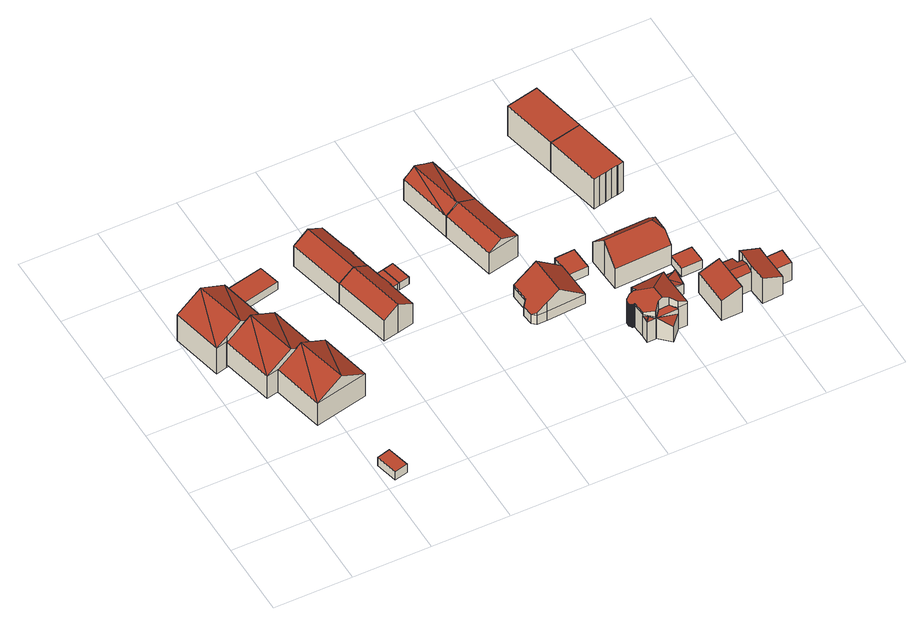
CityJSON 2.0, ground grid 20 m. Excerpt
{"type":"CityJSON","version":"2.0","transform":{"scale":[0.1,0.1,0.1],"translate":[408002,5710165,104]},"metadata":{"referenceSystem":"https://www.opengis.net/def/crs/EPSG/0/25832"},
"CityObjects":{
"building1":{"type":"Building","attributes":{"Gemeindeschluessel":"05978036","Geometrietyp2DReferenz":"3000","function":"31001_2460","roofType":"1000","measuredHeight":2.57},"geometry":[{"type":"MultiSurface","lod":"2","boundaries":[[[0,1,2,3]],[[1,4,5,2]],[[4,6,7,5]],[[6,8,9,7]],[[8,0,3,9]],[[8,6,4,1,0]],[[3,2,5,7,9]]],"semantics":{"surfaces":[{"type":"WallSurface"},{"type":"RoofSurface"},{"type":"GroundSurface"}],"values":[0,0,0,0,0,1,2]}}]},
"building2":{"type":"Building","attributes":{"Gemeindeschluessel":"05978036","Geometrietyp2DReferenz":"3000","function":"31001_1000","roofType":"3100","measuredHeight":12.19},"geometry":[{"type":"MultiSurface","lod":"2","boundaries":[[[10,11,12,13]],[[11,14,15,12]],[[14,16,17,15]],[[16,18,19,17]],[[18,10,13,19]],[[18,20,21,22]],[[22,10,18]],[[21,14,11]],[[11,22,21]],[[16,20,18]],[[14,21,20,16]],[[10,22,11]],[[13,12,15,17,19]]],"semantics":{"surfaces":[{"type":"WallSurface"},{"type":"RoofSurface"},{"type":"GroundSurface"}],"values":[0,0,0,0,0,1,1,1,1,0,0,0,2]}}]},
"building3":{"type":"Building","attributes":{"Gemeindeschluessel":"05978036","Geometrietyp2DReferenz":"3000","function":"31001_1000","roofType":"3100","measuredHeight":11.29},"geometry":[{"type":"MultiSurface","lod":"2","boundaries":[[[23,24,25,26]],[[24,27,28,25]],[[27,29,30,28]],[[29,23,26,30]],[[27,24,31]],[[23,29,32]],[[23,31,24]],[[31,23,32]],[[32,27,31]],[[27,32,29]],[[26,25,28,30]]],"semantics":{"surfaces":[{"type":"WallSurface"},{"type":"RoofSurface"},{"type":"GroundSurface"}],"values":[0,0,0,0,0,0,1,1,1,1,2]}}]},
"building4":{"type":"Building","attributes":{"Gemeindeschluessel":"05978036","Geometrietyp2DReferenz":"3000","function":"31001_1000","roofType":"3100","measuredHeight":11.22},"geometry":[{"type":"MultiSurface","lod":"2","boundaries":[[[33,34,35,36]],[[34,37,38,35]],[[37,39,40,38]],[[39,41,42,40]],[[41,33,36,42]],[[41,43,33]],[[43,41,44,45]],[[45,34,43]],[[34,45,37]],[[39,44,41]],[[37,45,44,39]],[[33,43,34]],[[36,35,38,40,42]]],"semantics":{"surfaces":[{"type":"WallSurface"},{"type":"RoofSurface"},{"type":"GroundSurface"}],"values":[0,0,0,0,0,1,1,1,1,0,0,0,2]}}]},
"building5":{"type":"Building","attributes":{"Gemeindeschluessel":"05978036","Geometrietyp2DReferenz":"3000","function":"31001_2460","roofType":"1000","measuredHeight":2.47},"geometry":[{"type":"MultiSurface","lod":"2","boundaries":[[[46,47,48,49]],[[47,50,51,48]],[[50,52,53,51]],[[52,46,49,53]],[[52,50,47,46]],[[49,48,51,53]]],"semantics":{"surfaces":[{"type":"WallSurface"},{"type":"RoofSurface"},{"type":"GroundSurface"}],"values":[0,0,0,0,1,2]}}]},
"building6":{"type":"Building","attributes":{"Gemeindeschluessel":"05978036","Geometrietyp2DReferenz":"3000","function":"31001_1000","roofType":"3100","measuredHeight":9.01},"geometry":[{"type":"MultiSurface","lod":"2","boundaries":[[[54,55,56,57]],[[55,58,59,56]],[[58,60,61,59]],[[60,62,63,61]],[[62,64,65,63]],[[64,66,67,65]],[[66,68,69,67]],[[68,70,71,69]],[[70,72,73,71]],[[72,54,57,73]],[[68,66,64,62,60,58,55,54]],[[54,72,70,68]],[[57,56,59,61,63,65,67,69,71,73]]],"semantics":{"surfaces":[{"type":"WallSurface"},{"type":"RoofSurface"},{"type":"GroundSurface"}],"values":[0,0,0,0,0,0,0,0,0,0,1,1,2]}}]},
"building7":{"type":"Building","attributes":{"Gemeindeschluessel":"05978036","Geometrietyp2DReferenz":"3000","function":"31001_1000","roofType":"3100","measuredHeight":9.05},"geometry":[{"type":"MultiSurface","lod":"2","boundaries":[[[74,75,76,77]],[[75,78,79,76]],[[78,80,81,79]],[[80,82,83,81]],[[82,84,85,83]],[[84,86,87,85]],[[86,88,89,87]],[[88,90,91,89]],[[90,92,93,91]],[[92,74,77,93]],[[88,86,84,82]],[[82,80,78,75,74,92,90,88]],[[77,76,79,81,83,85,87,89,91,93]]],"semantics":{"surfaces":[{"type":"WallSurface"},{"type":"RoofSurface"},{"type":"GroundSurface"}],"values":[0,0,0,0,0,0,0,0,0,0,1,1,2]}}]},
"building8":{"type":"Building","attributes":{"Gemeindeschluessel":"05978036","Geometrietyp2DReferenz":"3000","function":"31001_2460","roofType":"1000","measuredHeight":2.22},"geometry":[{"type":"MultiSurface","lod":"2","boundaries":[[[94,95,96,97]],[[95,98,99,96]],[[98,100,101,99]],[[100,102,103,101]],[[102,104,105,103]],[[104,94,97,105]],[[104,102,100,98,95,94]],[[97,96,99,101,103,105]]],"semantics":{"surfaces":[{"type":"WallSurface"},{"type":"RoofSurface"},{"type":"GroundSurface"}],"values":[0,0,0,0,0,0,1,2]}}]},
"building9":{"type":"Building","attributes":{"Gemeindeschluessel":"05978036","Geometrietyp2DReferenz":"3000","function":"31001_2460","roofType":"1000","measuredHeight":2.18},"geometry":[{"type":"MultiSurface","lod":"2","boundaries":[[[100,106,107,101]],[[106,108,109,107]],[[108,102,103,109]],[[102,100,101,103]],[[102,108,106,100]],[[101,107,109,103]]],"semantics":{"surfaces":[{"type":"WallSurface"},{"type":"RoofSurface"},{"type":"GroundSurface"}],"values":[0,0,0,0,1,2]}}]},
"building10":{"type":"Building","attributes":{"Gemeindeschluessel":"05978036","Geometrietyp2DReferenz":"3000","function":"31001_1000","roofType":"5000","measuredHeight":8.19},"geometry":[{"type":"MultiSurface","lod":"2","boundaries":[[[110,111,112,113]],[[111,114,115,112]],[[114,116,117,115]],[[116,118,119,117]],[[118,120,121,119]],[[120,122,123,121]],[[122,124,125,123]],[[124,126,127,125]],[[126,110,113,127]],[[128,129,130,131,132]],[[133,134,128,132,135,136,120,118]],[[120,136,122]],[[122,136,135,124]],[[124,135,132,131,126]],[[111,129,128,134,114]],[[114,134,133,116]],[[116,133,118]],[[126,131,130,110]],[[110,130,129,111]],[[113,112,115,117,119,121,123,125,127]]],"semantics":{"surfaces":[{"type":"WallSurface"},{"type":"RoofSurface"},{"type":"GroundSurface"}],"values":[0,0,0,0,0,0,0,0,0,1,1,0,0,0,0,0,0,0,0,2]}}]},
"building11":{"type":"Building","attributes":{"Gemeindeschluessel":"05978036","Geometrietyp2DReferenz":"3000","function":"31001_1000","roofType":"3100","measuredHeight":8.89},"geometry":[{"type":"MultiSurface","lod":"2","boundaries":[[[137,138,139,140]],[[138,141,142,139]],[[141,143,144,142]],[[143,137,140,144]],[[141,138,145]],[[137,143,146]],[[138,137,146,145]],[[143,141,145,146]],[[140,139,142,144]]],"semantics":{"surfaces":[{"type":"WallSurface"},{"type":"RoofSurface"},{"type":"GroundSurface"}],"values":[0,0,0,0,0,0,1,1,2]}}]},
"building12":{"type":"Building","attributes":{"Gemeindeschluessel":"05978036","Geometrietyp2DReferenz":"3000","function":"31001_1000","roofType":"3100","measuredHeight":9.05},"geometry":[{"type":"MultiSurface","lod":"2","boundaries":[[[147,148,149,150]],[[148,151,152,149]],[[151,153,154,152]],[[153,155,156,154]],[[155,157,158,156]],[[157,159,160,158]],[[159,161,162,160]],[[161,163,140,162]],[[163,164,144,140]],[[164,147,150,144]],[[164,165,166]],[[166,167,147,164]],[[165,163,161]],[[161,168,169,170,171,172,166,165]],[[148,167,166,172,151]],[[151,172,171,153]],[[153,171,170,155]],[[155,170,169,157]],[[157,169,168,159]],[[159,168,161]],[[147,167,148]],[[163,165,164]],[[150,149,152,154,156,158,160,162,140,144]]],"semantics":{"surfaces":[{"type":"WallSurface"},{"type":"RoofSurface"},{"type":"GroundSurface"}],"values":[0,0,0,0,0,0,0,0,0,0,1,1,1,1,0,0,0,0,0,0,0,0,2]}}]},
"building13":{"type":"Building","attributes":{"Gemeindeschluessel":"05978036","Geometrietyp2DReferenz":"3000","function":"31001_2460","roofType":"1000","measuredHeight":2.82},"geometry":[{"type":"MultiSurface","lod":"2","boundaries":[[[173,174,175,176]],[[174,177,178,175]],[[177,110,179,178]],[[110,126,180,179]],[[126,173,176,180]],[[126,110,177,174,173]],[[176,175,178,179,180]]],"semantics":{"surfaces":[{"type":"WallSurface"},{"type":"RoofSurface"},{"type":"GroundSurface"}],"values":[0,0,0,0,0,1,2]}}]},
"building14":{"type":"Building","attributes":{"Gemeindeschluessel":"05978036","Geometrietyp2DReferenz":"3000","function":"31001_1000"},"children":["building14-1","building14-2","building14-3","building14-4"]},
"building14-1":{"type":"BuildingPart","attributes":{"roofType":"2100","measuredHeight":6.69},"parents":["building14"],"geometry":[{"type":"MultiSurface","lod":"2","boundaries":[[[181,182,183,184]],[[182,185,186,183]],[[185,187,188,189,186]],[[185,182,181,190,187]],[[189,184,183,186]],[[190,188,187]],[[181,184,189,188,190]]],"semantics":{"surfaces":[{"type":"WallSurface"},{"type":"RoofSurface"},{"type":"GroundSurface"},{"type":"ClosureSurface"}],"values":[0,0,0,1,2,0,3]}}]},
"building14-2":{"type":"BuildingPart","attributes":{"roofType":"2100","measuredHeight":7.18},"parents":["building14"],"geometry":[{"type":"MultiSurface","lod":"2","boundaries":[[[191,192,193,194,195,188,190]],[[189,196,197,184]],[[198,195,194]],[[196,189,188,195,198]],[[199,197,196,198]],[[199,198,194,193]],[[192,199,193]],[[191,181,184,197,199,192]],[[190,181,191]],[[189,184,181,190,188]]],"semantics":{"surfaces":[{"type":"RoofSurface"},{"type":"GroundSurface"},{"type":"WallSurface"},{"type":"ClosureSurface"}],"values":[0,1,2,3,3,3,2,3,2,3]}}]},
"building14-3":{"type":"BuildingPart","attributes":{"roofType":"5000","measuredHeight":6.73},"parents":["building14"],"geometry":[{"type":"MultiSurface","lod":"2","boundaries":[[[200,201,202,203]],[[204,200,203,205]],[[206,200,204]],[[200,206,207]],[[206,201,207]],[[201,200,207]],[[204,201,206]],[[203,202,205]],[[205,202,201,204]]],"semantics":{"surfaces":[{"type":"WallSurface"},{"type":"RoofSurface"},{"type":"GroundSurface"},{"type":"ClosureSurface"}],"values":[0,0,1,1,1,0,0,2,3]}}]},
"building14-4":{"type":"BuildingPart","attributes":{"roofType":"5000","measuredHeight":10.55},"parents":["building14"],"geometry":[{"type":"MultiSurface","lod":"2","boundaries":[[[208,209,210,202,201]],[[209,211,212,210]],[[211,213,214,212]],[[213,215,216,214]],[[215,217,218,216]],[[217,219,220,218]],[[219,221,222,220]],[[221,223,224,222]],[[223,225,226,224]],[[225,227,228,226]],[[227,229,230,228]],[[229,231,232,230]],[[231,233,234,232]],[[233,235,236,234]],[[235,237,238,236]],[[237,239,240,238]],[[239,241,242,240]],[[241,243,244,242]],[[243,245,246,244]],[[245,247,248,246]],[[247,249,250,248]],[[249,251,252,250]],[[251,253,254,252]],[[253,255,256,254]],[[255,257,258,256]],[[257,259,260,258]],[[259,261,262,260]],[[261,263,264,262]],[[263,265,266,264]],[[265,267,184,266]],[[267,191,184]],[[268,269,186,189,188]],[[269,270,204,205,186]],[[271,272,273,274,275,276]],[[277,278,279,280,281,271,276,282,283,284,285,286,287,288,289,290,291,233,231,229,227,225,223,292,293,294,295,296,297,298,299]],[[272,271,281,300,301,302,303,304]],[[263,304,303,265]],[[261,272,304,263]],[[265,303,302,267]],[[302,301,267]],[[267,301,300,193,199,192]],[[208,299,298,209]],[[270,277,299,208]],[[209,298,297,211]],[[211,297,296,213]],[[213,296,295,215]],[[215,295,294,217]],[[217,294,293,219]],[[219,293,292,221]],[[221,292,223]],[[233,291,235]],[[235,291,290,237]],[[237,290,289,239]],[[239,289,288,241]],[[241,288,287,243]],[[243,287,286,245]],[[245,286,285,247]],[[247,285,284,249]],[[249,284,283,251]],[[251,283,282,253]],[[253,282,276,275,255]],[[198,194,280,279,268,195]],[[268,279,278,269]],[[269,278,277,270]],[[255,275,274,257]],[[257,274,273,259]],[[259,273,272,261]],[[202,210,212,214,216,218,220,222,224,226,228,230,232,234,236,238,240,242,244,246,248,250,252,254,256,258,260,262,264,266,184,197,196,189,186,205]],[[192,191,267]],[[197,184,191,192,199]],[[196,197,199,198]],[[188,195,268]],[[189,196,198,195,188]],[[201,204,270,208]],[[201,202,205,204]],[[300,281,280,194,193]],[[199,193,194,198]]],"semantics":{"surfaces":[{"type":"WallSurface"},{"type":"RoofSurface"},{"type":"GroundSurface"},{"type":"ClosureSurface"}],"values":[0,0,0,0,0,0,0,0,0,0,0,0,0,0,0,0,0,0,0,0,0,0,0,0,0,0,0,0,0,0,0,0,0,1,1,1,0,0,0,0,0,0,0,0,0,0,0,0,0,0,0,0,0,0,0,0,0,0,0,0,0,0,0,0,0,0,0,2,0,3,3,0,3,0,3,0,3]}}]},
"building15":{"type":"Building","attributes":{"Gemeindeschluessel":"05978036","Geometrietyp2DReferenz":"3000","function":"31001_2460"},"children":["building15-1","building15-2"]},
"building15-1":{"type":"BuildingPart","attributes":{"roofType":"3100","measuredHeight":4.04},"parents":["building15"],"geometry":[{"type":"MultiSurface","lod":"2","boundaries":[[[305,306,307,308,309]],[[306,310,264,307]],[[310,311,262,264]],[[310,306,312]],[[313,306,305]],[[306,313,312]],[[313,310,312]],[[310,313,314,311]],[[308,307,264,262]],[[309,315,305]],[[308,262,311,315,309]],[[315,314,313,305]],[[311,314,315]]],"semantics":{"surfaces":[{"type":"WallSurface"},{"type":"RoofSurface"},{"type":"GroundSurface"},{"type":"ClosureSurface"}],"values":[0,0,0,0,1,1,1,1,2,0,3,0,3]}}]},
"building15-2":{"type":"BuildingPart","attributes":{"roofType":"2100","measuredHeight":4.11},"parents":["building15"],"geometry":[{"type":"MultiSurface","lod":"2","boundaries":[[[316,317,260,262,311]],[[317,318,319,260]],[[318,309,308,319]],[[318,317,316,314,315,309]],[[308,262,260,319]],[[311,314,316]],[[262,308,309,315,311]],[[311,315,314]]],"semantics":{"surfaces":[{"type":"WallSurface"},{"type":"RoofSurface"},{"type":"GroundSurface"},{"type":"ClosureSurface"}],"values":[0,0,0,1,2,0,3,3]}}]},
"building16":{"type":"Building","attributes":{"Gemeindeschluessel":"05978036","Geometrietyp2DReferenz":"3000","function":"31001_1000","roofType":"9999","measuredHeight":11.14},"geometry":[{"type":"MultiSurface","lod":"2","boundaries":[[[320,321,322,323]],[[321,324,325,322]],[[324,326,327,325]],[[326,328,329,327]],[[328,330,331,329]],[[330,332,333,331]],[[332,334,335,333]],[[334,336,337,335]],[[336,338,339,337]],[[338,340,341,339]],[[340,320,323,341]],[[336,334,342]],[[334,332,330,328,326,324,321,320,342]],[[320,340,338,336,342]],[[323,322,325,327,329,331,333,335,337,339,341]]],"semantics":{"surfaces":[{"type":"WallSurface"},{"type":"RoofSurface"},{"type":"GroundSurface"}],"values":[0,0,0,0,0,0,0,0,0,0,0,1,1,1,2]}}]},
"building17":{"type":"Building","attributes":{"Gemeindeschluessel":"05978036","Geometrietyp2DReferenz":"3000","function":"31001_2460","roofType":"1000","measuredHeight":2.62},"geometry":[{"type":"MultiSurface","lod":"2","boundaries":[[[343,344,345,346]],[[344,347,348,345]],[[347,349,350,348]],[[349,343,346,350]],[[349,347,344,343]],[[346,345,348,350]]],"semantics":{"surfaces":[{"type":"WallSurface"},{"type":"RoofSurface"},{"type":"GroundSurface"}],"values":[0,0,0,0,1,2]}}]},
"building18":{"type":"Building","attributes":{"Gemeindeschluessel":"05978036","Geometrietyp2DReferenz":"3000","function":"31001_1000","roofType":"1000","measuredHeight":9.51},"geometry":[{"type":"MultiSurface","lod":"2","boundaries":[[[351,352,353,354]],[[352,355,356,353]],[[355,357,358,356]],[[357,359,360,358]],[[359,361,362,360]],[[361,363,364,362]],[[363,365,366,364]],[[365,367,368,366]],[[367,369,370,368]],[[369,351,354,370]],[[369,367,365,363,361,359,357,355,352,351]],[[354,353,356,358,360,362,364,366,368,370]]],"semantics":{"surfaces":[{"type":"WallSurface"},{"type":"RoofSurface"},{"type":"GroundSurface"}],"values":[0,0,0,0,0,0,0,0,0,0,1,2]}}]},
"building19":{"type":"Building","attributes":{"Gemeindeschluessel":"05978036","Geometrietyp2DReferenz":"3000","function":"31001_1000"},"children":["building19-1","building19-2","building19-3","building19-4"]},
"building19-1":{"type":"BuildingPart","attributes":{"roofType":"1000","measuredHeight":5.67},"parents":["building19"],"geometry":[{"type":"MultiSurface","lod":"2","boundaries":[[[371,372,373,374]],[[372,375,376,373]],[[375,377,378,376]],[[377,375,372,371]],[[374,373,376,378]],[[374,378,377,371]]],"semantics":{"surfaces":[{"type":"WallSurface"},{"type":"RoofSurface"},{"type":"GroundSurface"},{"type":"ClosureSurface"}],"values":[0,0,0,1,2,3]}}]},
"building19-2":{"type":"BuildingPart","attributes":{"roofType":"2100","measuredHeight":8.23},"parents":["building19"],"geometry":[{"type":"MultiSurface","lod":"2","boundaries":[[[379,380,381]],[[379,382,383,380]],[[382,384,385,383]],[[384,386,387,385]],[[386,388,389,387]],[[388,390,391,389]],[[390,392,391]],[[390,388,386,384,382,379]],[[380,383,385,387,389,391,393]],[[381,394,392,390,379]],[[381,380,393,394]],[[393,391,392,394]]],"semantics":{"surfaces":[{"type":"WallSurface"},{"type":"RoofSurface"},{"type":"GroundSurface"},{"type":"ClosureSurface"}],"values":[0,0,0,0,0,0,0,1,2,0,3,3]}}]},
"building19-3":{"type":"BuildingPart","attributes":{"roofType":"2100","measuredHeight":7.95},"parents":["building19"],"geometry":[{"type":"MultiSurface","lod":"2","boundaries":[[[395,378,377]],[[395,396,397,378]],[[396,398,399,397]],[[398,400,401,399]],[[400,402,401]],[[403,404,405,406,407]],[[404,408,409,405]],[[408,410,374,409]],[[410,371,374]],[[410,408,404,403,400,398,396,395]],[[378,397,399,401,411,406,405,409,374]],[[407,412,402,400,403]],[[407,406,411,412]],[[411,401,402,412]],[[395,377,371,410]],[[377,378,374,371]]],"semantics":{"surfaces":[{"type":"WallSurface"},{"type":"RoofSurface"},{"type":"GroundSurface"},{"type":"ClosureSurface"}],"values":[0,0,0,0,0,0,0,0,0,1,2,0,3,3,0,3]}}]},
"building19-4":{"type":"BuildingPart","attributes":{"roofType":"3100","measuredHeight":6.7},"parents":["building19"],"geometry":[{"type":"MultiSurface","lod":"2","boundaries":[[[413,414,415,416]],[[414,417,418,415]],[[417,407,406,418]],[[402,381,380,401]],[[392,419,420,391]],[[419,413,416,420]],[[394,381,402,412]],[[412,407,417,414,413,419,392,394]],[[416,415,418,406,411,401,380,393,391,420]],[[411,406,407,412]],[[411,412,402,401]],[[393,380,381,394]],[[393,394,392,391]]],"semantics":{"surfaces":[{"type":"WallSurface"},{"type":"RoofSurface"},{"type":"GroundSurface"},{"type":"ClosureSurface"}],"values":[0,0,0,0,0,0,1,1,2,3,3,3,3]}}]},
"building20":{"type":"Building","attributes":{"Geometrietyp2DReferenz":"3000","Gemeindeschluessel":"05978036","function":"31001_1000","roofType":"1000","measuredHeight":9.52},"geometry":[{"type":"MultiSurface","lod":"2","boundaries":[[[352,421,422,353]],[[421,423,424,422]],[[423,355,356,424]],[[355,352,353,356]],[[355,423,421,352]],[[353,422,424,356]]],"semantics":{"surfaces":[{"type":"WallSurface"},{"type":"RoofSurface"},{"type":"GroundSurface"}],"values":[0,0,0,0,1,2]}}]}
},
"vertices":[
[216,0,55],[203,58,55],[203,58,29],[216,0,29],[237,67,55],[237,67,29],[240,55,55],[240,55,29],[251,8,55],[251,8,29],
[1,627,89],[138,658,89],[138,658,7],[1,627,7],[167,525,89],[167,525,7],[59,501,89],[59,501,7],[30,494,89],[30,494,7],[59,501,106],[99,510,129],[69,642,129],
[197,531,88],[227,396,88],[227,396,16],[197,531,16],[89,366,88],[89,366,16],[59,501,88],[59,501,16],[158,381,129],[128,516,129],
[285,269,89],[149,239,89],[149,239,17],[285,269,17],[119,373,89],[119,373,17],[227,396,89],[227,396,17],[255,403,89],[255,403,17],[217,254,129],[227,396,106],[187,388,129],
[149,685,37],[257,709,37],[257,709,13],[149,685,13],[270,654,37],[270,654,13],[162,630,37],[162,630,13],
[407,551,113],[448,561,88],[448,561,23],[407,551,23],[459,512,88],[459,512,23],[462,513,85],[462,513,23],[468,487,85],[468,487,23],[465,486,88],[465,486,23],[481,411,88],[481,411,23],[440,402,113],[440,402,23],[399,393,88],[399,393,23],[366,542,88],[366,542,23],
[434,640,84],[440,613,84],[440,613,21],[434,640,21],[437,612,86],[437,612,21],[448,561,86],[448,561,21],[407,551,111],[407,551,21],[366,542,86],[366,542,21],[332,694,86],[332,694,21],[373,703,111],[373,703,21],[414,713,86],[414,713,21],[431,640,86],[431,640,21],
[478,511,44],[465,564,44],[465,564,22],[478,511,22],[488,570,44],[488,570,22],[492,570,44],[492,570,22],[504,517,44],[504,517,22],[500,516,44],[500,516,22],
[520,577,44],[520,577,22],[532,523,44],[532,523,22],
[842,347,60],[845,276,60],[845,276,31],[842,347,31],[746,271,60],[746,271,31],[720,270,60],[720,270,31],[710,279,61],[710,279,31],[708,309,60],[708,309,31],[718,320,60],[718,320,31],[715,371,60],[715,371,31],[840,377,60],[840,377,31],[779,273,113],[845,276,63],[842,347,63],[840,377,63],[774,374,113],[720,270,68],[746,271,88],[715,371,68],[718,320,68],
[755,626,91],[785,481,91],[785,481,24],[755,626,24],[703,463,91],[703,463,24],[673,609,91],[673,609,24],[737,471,113],[707,616,113],
[643,754,90],[659,757,90],[659,757,24],[643,754,24],[675,760,90],[675,760,24],[676,761,90],[676,761,24],[690,764,90],[690,764,24],[692,764,90],[692,764,24],[707,767,90],[707,767,24],[725,771,90],[725,771,24],[755,626,90],[673,609,90],[704,615,114],[673,760,114],[659,757,103],[707,767,98],[692,764,105],[690,764,106],[676,761,113],[675,760,114],
[839,407,60],[889,410,60],[889,410,32],[839,407,32],[892,349,60],[892,349,32],[842,347,32],[840,377,32],
[989,105,85],[961,74,85],[961,74,36],[989,105,36],[931,102,103],[931,102,36],[932,102,103],[932,102,101],[932,102,36],[937,102,101],
[989,105,101],[979,113,106],[973,119,108],[945,117,108],[941,112,106],[945,117,36],[973,119,36],[945,117,106],[973,119,106],
[908,101,101],[908,123,101],[908,123,36],[908,101,36],[930,102,101],[930,102,36],[918,113,104],[908,103,104],
[908,123,106],[906,156,106],[906,156,36],[905,156,106],[905,156,36],[903,157,106],[903,157,36],[901,158,106],[901,158,36],[900,160,106],[900,160,36],[899,161,106],[899,161,36],[898,162,106],[898,162,36],[897,164,106],[897,164,36],[896,166,106],[896,166,36],[896,168,106],[896,168,36],[896,170,106],[896,170,36],[896,171,106],[896,171,36],[896,173,106],[896,173,36],[896,175,106],[896,175,36],[897,177,106],[897,177,36],[898,179,106],[898,179,36],[899,180,106],[899,180,36],[900,181,106],[900,181,36],[902,182,106],[902,182,36],[904,183,106],[904,183,36],[906,184,106],[906,184,36],[908,185,106],[908,185,36],[909,185,106],[909,185,36],[926,185,106],[926,185,36],[925,207,106],[925,207,36],[970,208,106],[970,208,36],[1008,210,106],[1008,210,36],[1008,192,106],[1008,192,36],[1012,105,106],[1012,105,36],[989,105,106],[932,102,106],[931,102,106],[930,102,106],[953,154,142],[1008,210,113],[970,208,110],[925,207,108],[926,185,121],[917,185,120],[930,102,126],[931,102,127],[932,102,127],[945,117,136],[955,118,142],[909,185,115],[908,185,114],[906,184,112],[904,183,111],[902,182,110],[900,181,109],[899,180,108],[898,179,108],[897,177,107],[896,175,107],[898,162,107],[899,161,107],[900,160,108],[901,158,109],[903,157,110],[905,156,111],[906,156,112],[908,123,112],[973,119,132],[989,105,125],[989,105,124],[1012,105,113],[1008,192,113],
[1055,242,68],[1050,194,68],[1050,194,36],[1055,242,36],[1055,242,64],[1008,192,68],[1008,210,68],[1020,193,76],[1022,219,76],[1018,217,74],[1039,231,68],
[1008,210,77],[970,208,77],[969,238,64],[969,238,36],
[923,331,145],[921,381,96],[921,381,33],[923,331,33],[979,383,96],[979,383,33],[979,385,95],[979,385,33],[1008,386,95],[1008,386,33],[1008,385,96],[1008,385,33],[1066,387,96],[1066,387,33],[1067,360,123],[1067,360,33],[1069,317,123],[1069,317,33],[1070,289,96],[1070,289,33],[925,283,97],[925,283,33],[1047,337,145],
[1125,245,62],[1072,243,62],[1072,243,35],[1125,245,35],[1070,289,62],[1070,289,35],[1123,291,62],[1123,291,35],
[1004,528,120],[972,674,120],[972,674,25],[1004,528,25],[1055,692,120],[1055,692,25],[1086,546,120],[1086,546,25],[1071,542,120],[1071,542,25],[1069,542,120],[1069,542,25],[1054,539,120],[1054,539,25],[1038,535,120],[1038,535,25],[1036,535,120],[1036,535,25],[1020,532,120],[1020,532,25],
[1240,158,95],[1281,160,95],[1281,160,38],[1240,158,38],[1282,116,95],[1282,116,38],[1242,114,95],[1242,114,38],
[1136,128,120],[1136,128,38],[1136,128,97],[1138,82,120],[1138,82,38],[1086,80,101],[1086,80,38],[1081,180,101],[1081,180,38],[1134,182,120],[1134,182,38],[1134,171,120],[1134,171,38],[1134,171,97],[1135,150,38],[1135,150,105],
[1242,114,97],[1243,86,97],[1243,86,38],[1191,84,118],[1191,84,38],[1188,131,118],[1188,131,38],[1188,131,97],[1187,173,118],[1186,184,118],[1186,184,38],[1187,173,38],[1187,173,97],[1239,187,97],[1239,187,38],[1240,158,97],[1188,152,38],[1188,152,105],
[1144,194,89],[1174,195,89],[1174,195,38],[1144,194,38],[1175,173,97],[1175,173,38],[1145,172,97],[1145,172,38],
[941,819,120],[941,819,25],[1024,837,120],[1024,837,25]
]}
